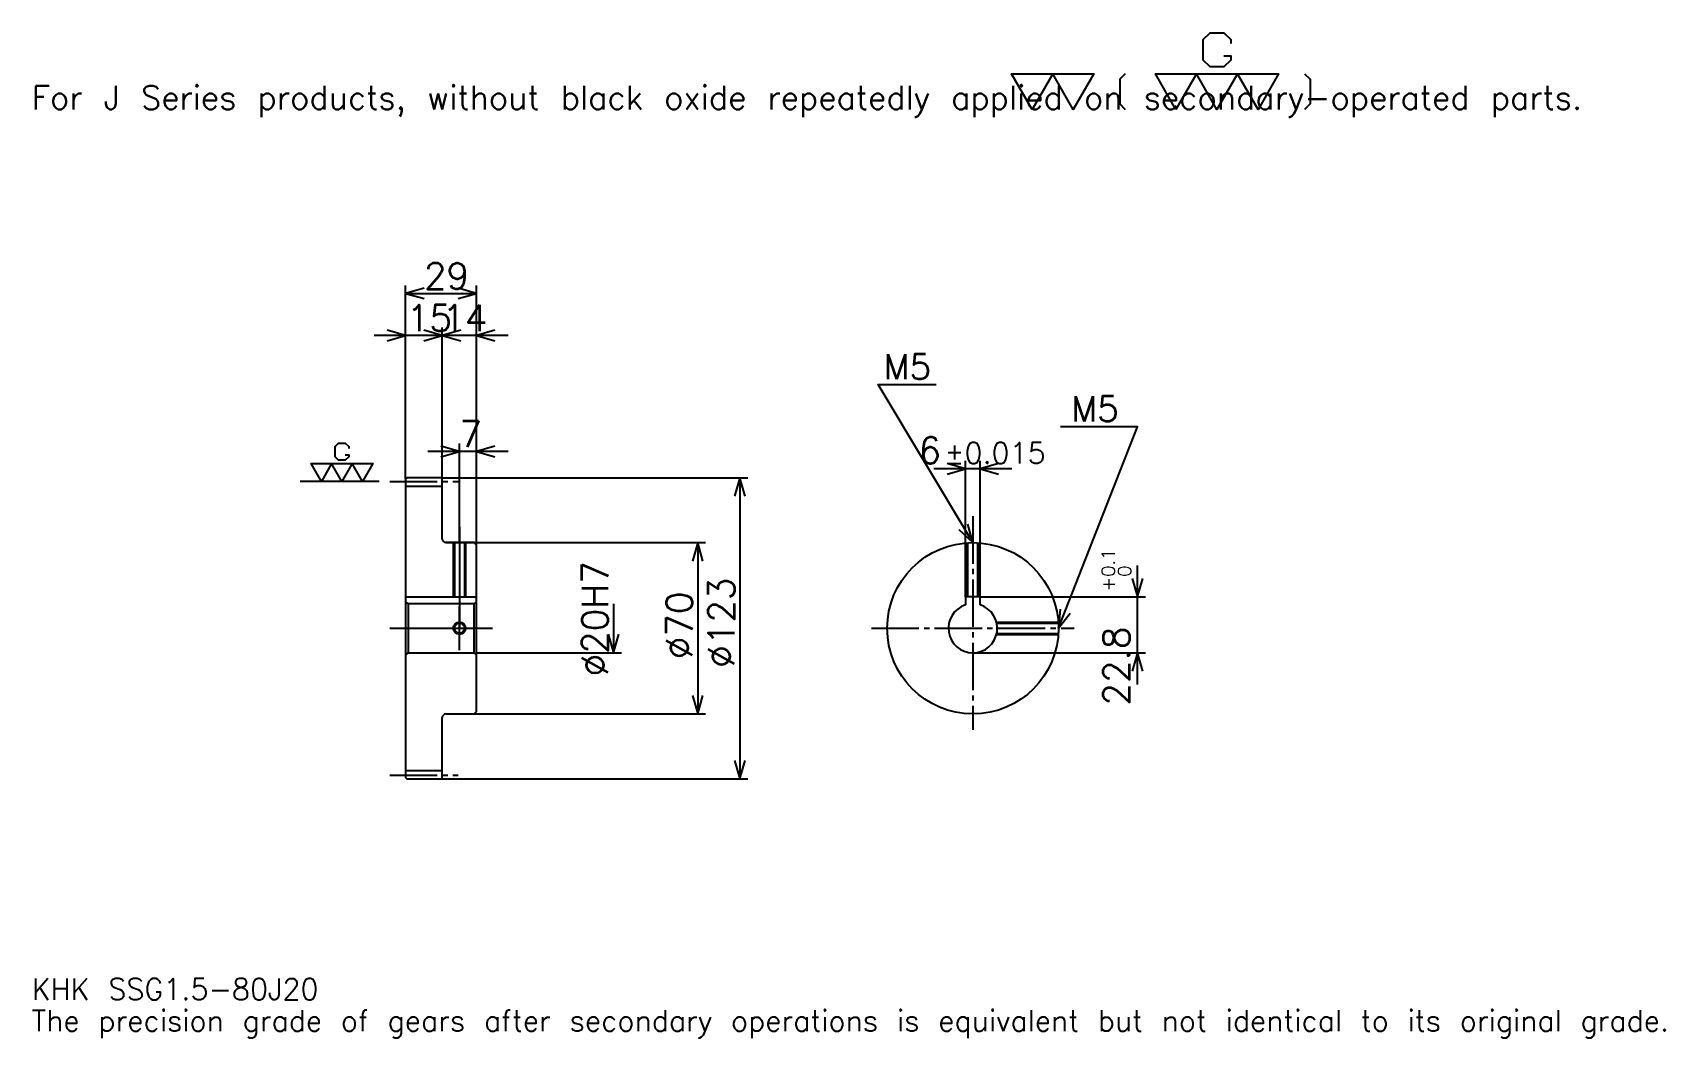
# Model space of a CAD drawing. Extents: x 22 to 689, y 8 to 419.
import ezdxf

# ---------------------------------------------------------------- set-up
doc = ezdxf.new("R2010")
doc.units = 0
doc.linetypes.add('DASHDOT', pattern=[25.826087, 19.369565, -2.152174, 2.152174, -2.152174])
doc.layers.get('0').update_dxf_attribs({"linetype": 'CONTINUOUS'})
doc.layers.add('DASHDOT', color=6, linetype='DASHDOT')
doc.styles.add('KANJI', font='TXT', dxfattribs={"bigfont": 'BIGFONT'})

msp = doc.modelspace()

# ---------------------------------------------------------------- linework, layer by layer
at = {"color": 5}
for p, q in [((174.32608, 236.902176), (174.32608, 315.456512)), ((203.32608, 236.902176), (203.32608, 315.456512)), ((174.32608, 312.228271), (203.32608, 312.228271)), ((202.23912, 295.010864), (161.41304, 295.010864)), ((216.23912, 295.010864), (176.41304, 295.010864)), ((189.32608, 236.902176), (189.32608, 298.239136)), ((216.23912, 247.663055), (183.41304, 247.663055)), ((196.32608, 236.902176), (196.32608, 250.891312)), ((422.108704, 240.532608), (390.282593, 240.532608)), ((403.195648, 188.202179), (403.195648, 243.760864)), ((409.195648, 188.202179), (409.195648, 243.760864)), ((174.32608, 236.402176), (174.32608, 236.902176)), ((188.82608, 236.902176), (203.32608, 236.902176)), ((189.32608, 236.402176), (189.32608, 236.902176)), ((196.32608, 210.402176), (196.32608, 236.902176)), ((196.32608, 210.402176), (196.32608, 236.902176)), ((203.32608, 236.902176), (314.163025, 236.902176)), ((203.32608, 209.402176), (203.32608, 236.902176)), ((310.934784, 236.902176), (310.934784, 113.902176)), ((190.82608, 210.402176), (203.32608, 210.402176)), ((203.32608, 210.402176), (296.945648, 210.402176)), ((293.717377, 210.402176), (293.717377, 140.402176)), ((473.478241, 152.489136), (473.478241, 201.115219)), ((409.195648, 188.202179), (476.706512, 188.202179)), ((259.282593, 185.402176), (259.282593, 165.402176)), ((203.32608, 165.402176), (262.510864, 165.402176)), ((406.195648, 165.402176), (476.706512, 165.402176)), ((190.82608, 140.402176), (203.32608, 140.402176)), ((203.32608, 140.402176), (296.945648, 140.402176)), ((188.82608, 113.902176), (203.32608, 113.902176)), ((203.32608, 113.902176), (314.163025, 113.902176))]:
    msp.add_line(p, q, dxfattribs=at)
at = {"color": 7}
msp.add_line((163.565216, 235.402176), (131.282593, 235.402176), dxfattribs=at)
at = {"color": 4}
for p, q in [((174.32608, 233.527176), (189.32608, 233.527176)), ((174.32608, 188.202179), (203.32608, 188.202179)), ((175.32608, 185.402176), (175.32608, 165.402176)), ((202.32608, 185.402176), (203.32608, 186.402176)), ((202.32608, 165.402176), (203.32608, 164.402176)), ((174.32608, 117.277176), (189.32608, 117.277176))]:
    msp.add_line(p, q, dxfattribs=at)
at = {"color": 7}
for points in [[(508.773926, 409.214355), (511.571747, 409.214355), (511.571747, 407.535645), (508.773926, 404.737823), (503.178284, 404.737823), (500.380432, 407.535645), (500.380432, 415.929138), (503.178284, 418.726959), (508.773926, 418.726959), (511.571747, 415.929138), (511.571747, 414.250427)], [(430.434784, 387.391296), (422.041321, 401.940002), (455.615234, 401.940002), (447.221741, 387.391296), (438.828247, 401.940002), (430.434784, 387.391296)], [(468.485229, 401.940002), (466.246948, 399.701721), (466.246948, 389.629547), (468.485229, 387.391296)], [(489.189148, 387.391296), (480.795654, 401.940002), (531.156494, 401.940002), (522.763062, 387.391296), (514.369568, 401.940002), (505.976074, 387.391296), (497.582611, 401.940002), (489.189148, 387.391296)], [(541.788269, 401.940002), (544.026489, 399.701721), (544.026489, 389.629547), (541.788269, 387.391296)], [(149.683685, 246.31369), (151.082596, 246.31369), (151.082596, 245.47435), (149.683685, 244.075439), (146.885864, 244.075439), (145.486954, 245.47435), (145.486954, 249.671082), (146.885864, 251.070007), (149.683685, 251.070007), (151.082596, 249.671082), (151.082596, 248.831741)], [(139.891296, 235.402176), (135.69455, 242.676514), (160.875, 242.676514), (156.678253, 235.402176), (152.481506, 242.676514), (148.284775, 235.402176), (144.088043, 242.676514), (139.891296, 235.402176)]]:
    msp.add_lwpolyline(points, dxfattribs=at)
at = {"color": 5}
for points in [[(181.858688, 314.380432), (174.32608, 312.228271), (181.858688, 310.07608)], [(195.793472, 310.07608), (203.32608, 312.228271), (195.793472, 314.380432)], [(166.793472, 292.858704), (174.32608, 295.010864), (166.793472, 297.163055)], [(181.793472, 292.858704), (189.32608, 295.010864), (181.793472, 297.163055)], [(196.858688, 297.163055), (189.32608, 295.010864), (196.858688, 292.858704)], [(210.858688, 297.163055), (203.32608, 295.010864), (210.858688, 292.858704)], [(406.195648, 210.402176), (367.456512, 274.967407), (391.130432, 274.967407)], [(441.195648, 175.402176), (473.478241, 257.75), (442.056519, 257.75)], [(188.793472, 245.510864), (196.32608, 247.663055), (188.793472, 249.815216)], [(210.858688, 249.815216), (203.32608, 247.663055), (210.858688, 245.510864)], [(395.663025, 238.380432), (403.195648, 240.532608), (395.663025, 242.684784)], [(416.728271, 242.684784), (409.195648, 240.532608), (416.728271, 238.380432)], [(313.086975, 229.369568), (310.934784, 236.902176), (308.782593, 229.369568)], [(400.47467, 215.754059), (406.195648, 210.402176), (404.165619, 217.968628)], [(295.869568, 202.869568), (293.717377, 210.402176), (291.565216, 202.869568)], [(471.32608, 195.734787), (473.478241, 188.202179), (475.630402, 195.734787)], [(441.941223, 183.200653), (441.195648, 175.402176), (445.948639, 181.629639)], [(257.130432, 172.934784), (259.282593, 165.402176), (261.434784, 172.934784)], [(475.630402, 157.869568), (473.478241, 165.402176), (471.32608, 157.869568)], [(291.565216, 147.934784), (293.717377, 140.402176), (295.869568, 147.934784)], [(308.782593, 121.434784), (310.934784, 113.902176), (313.086975, 121.434784)]]:
    msp.add_lwpolyline(points, dxfattribs=at)
at = {"color": 4}
for points in [[(189.32608, 211.902176), (189.32608, 236.402176), (188.82608, 236.902176), (174.82608, 236.902176), (174.32608, 236.402176), (174.32608, 164.402176)], [(190.82608, 140.402176), (202.32608, 140.402176), (203.32608, 141.402176), (203.32608, 209.402176), (202.32608, 210.402176), (190.82608, 210.402176)], [(193.82608, 210.402176), (193.82608, 188.202179)], [(194.261078, 210.402176), (194.261078, 188.202179)], [(198.391083, 210.402176), (198.391083, 188.202179)], [(198.82608, 210.402176), (198.82608, 188.202179)], [(403.695648, 188.202179), (403.695648, 210.312775)], [(404.130646, 188.202179), (404.130646, 210.341202)], [(408.260651, 188.202179), (408.260651, 210.341202)], [(408.695648, 188.202179), (408.695648, 210.312775)], [(409.195648, 184.941574), (409.195648, 188.202179), (403.195648, 188.202179), (403.195648, 184.941574)], [(174.32608, 164.402176), (175.32608, 165.402176), (202.32608, 165.402176), (202.32608, 185.402176), (175.32608, 185.402176), (174.32608, 186.402176)], [(415.878113, 177.902176), (441.106232, 177.902176)], [(415.980103, 177.467178), (441.134674, 177.467178)], [(415.878113, 172.902176), (441.106232, 172.902176)], [(415.980103, 173.337173), (441.134674, 173.337173)], [(174.32608, 164.402176), (174.32608, 114.402176), (174.82608, 113.902176), (188.82608, 113.902176), (189.32608, 114.402176), (189.32608, 138.902176)]]:
    msp.add_lwpolyline(points, dxfattribs=at)
for centre, radius in [((406.195648, 175.402176), 35), ((196.32608, 175.402176), 2.065)]:
    msp.add_circle(centre, radius, dxfattribs=at)
at = {"color": 7}
msp.add_circle((196.32608, 175.402176), 2.5, dxfattribs=at)
at = {"color": 4}
for centre, radius, start, end in [((190.82608, 211.902176), 1.5, 180, 270), ((406.195648, 175.402176), 10, 107.457602748, 72.542397252), ((190.82608, 138.902176), 1.5, 90, 180)]:
    msp.add_arc(centre, radius, start, end, dxfattribs=at)
at = {"layer": 'DASHDOT', "color": 7}
for p, q in [((167.869553, 235.402176), (195.782608, 235.402176)), ((406.195648, 221.16304), (406.195648, 133.945648)), ((196.32608, 210.402176), (196.32608, 175.402176)), ((167.869553, 175.402176), (209.782593, 175.402176)), ((364.739136, 175.402176), (447.652161, 175.402176)), ((167.869553, 115.402176), (195.782608, 115.402176))]:
    msp.add_line(p, q, dxfattribs=at)
for points in [[(196.32608, 216.858704), (196.32608, 181.745651)], [(196.32608, 166.445648), (196.32608, 184.358704)], [(187.369553, 175.402176), (205.282608, 175.402176)]]:
    msp.add_lwpolyline(points, dxfattribs=at)

# ---------------------------------------------------------------- texts
at = {"color": 7, "style": 'KANJI'}
for s, height, p in [('For J Series products, without black oxide repeatedly applied on secondary-operated parts.', 9.684783, (21.52174, 387.391296)), ('29', 10.76087, (181.831512, 313.950012)), ('15', 10.76087, (174.831512, 296.732605)), ('14', 10.76087, (189.331512, 296.732605)), ('M5', 10.330435, (369.608704, 277.119568)), ('M5', 10.330435, (446.36087, 259.902161)), ('7', 10.76087, (196.328796, 249.384796)), ('6', 10.76087, (383.983093, 242.684784)), ('%%p0.015', 8.608696, (394.63501, 242.684784)), ('KHK SSG1.5-80J20', 8.608696, (21.52174, 23.673914)), ('The precision grade of gears after secondary operations is equivalent but not identical to its original grade.', 8.608696, (21.52174, 10.76087))]:
    msp.add_text(s, height=height, dxfattribs=at).set_placement(p)
for s, height, p in [('%%c20H7', 10.76087, (257.130432, 155.763596)), ('0.1', 5.380435, (464.223907, 196.442474)), ('0', 5.380435, (470.89563, 196.442474)), ('%%c123', 10.76087, (308.782593, 159.260864)), ('+', 5.380435, (464.223907, 190.416382)), ('%%c70', 10.76087, (291.565216, 162.758148)), ('22.8', 10.76087, (470.249969, 143.839081))]:
    msp.add_text(s, height=height, rotation=90, dxfattribs=at).set_placement(p)

doc.saveas('drawing.dxf')
